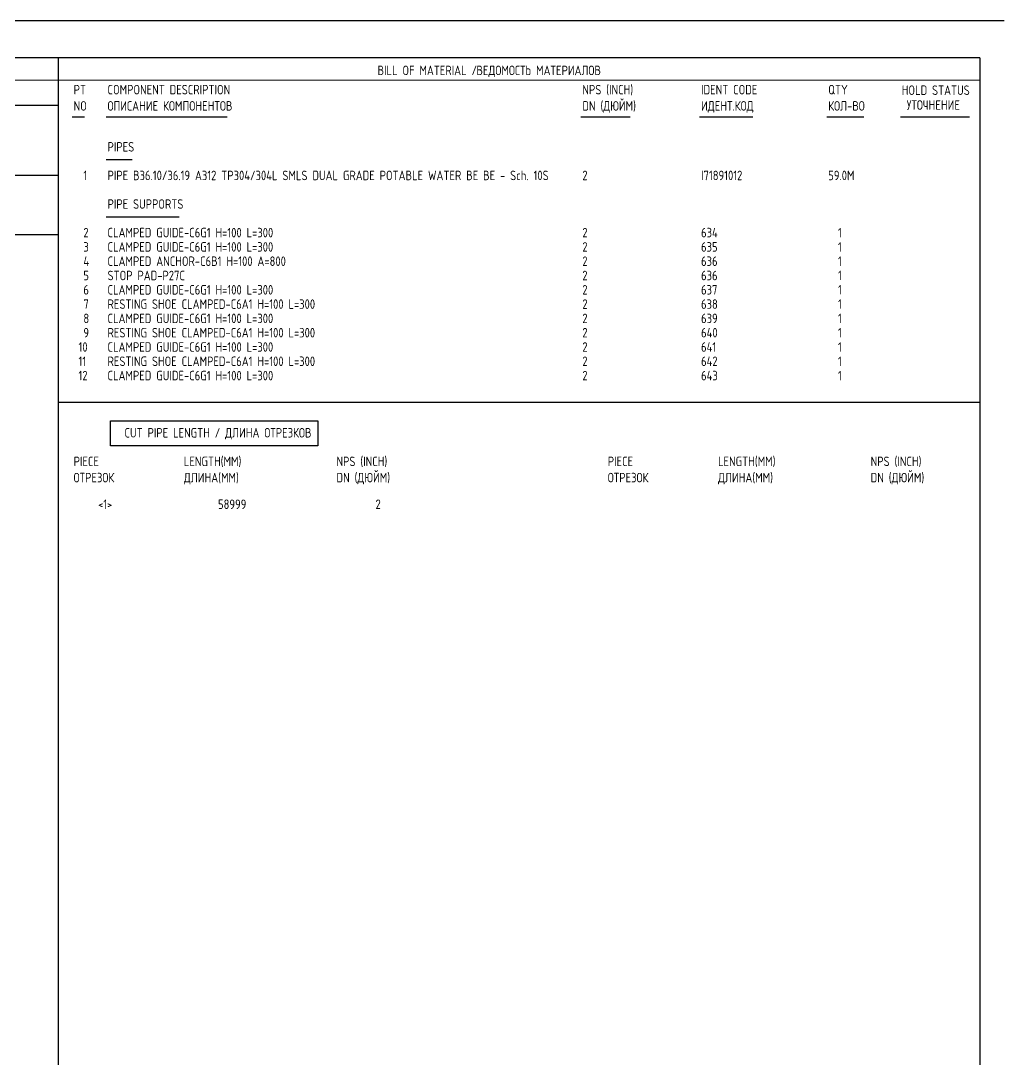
# Model space of a CAD drawing. Extents: x -1005 to 594, y -998 to 420.
# Drawn here: x 395.2 to 594, y 210 to 420 of the extents above; entities that cross this region are included whole.
import ezdxf

# ---------------------------------------------------------------- set-up
doc = ezdxf.new("R2010")
doc.units = 0
doc.styles.add('TTFN17', font='GOST type A')

msp = doc.modelspace()

# ---------------------------------------------------------------- linework, layer by layer
at = {"layer": 'GT_1', "flags": 128}
for points in [[(594, 420), (0, 420)], [(589.1, 412.5), (25.4, 412.5)], [(402.7, 412.5), (402.7, 7.5)], [(589.1, 412.5), (589.1, 7.5)], [(589.1, 408), (162.7, 407.9)], [(190.3, 402.9), (402.7, 402.9)], [(408.046, 400.531), (405.557, 400.531)], [(436.894, 400.531), (412.414, 400.531)], [(518.373, 400.531), (508.414, 400.531)], [(543.202, 400.531), (532.414, 400.531)], [(565.597, 400.531), (558.129, 400.531)], [(587, 400.5), (573, 400.5)], [(417.669, 391.854), (412.414, 391.854)], [(402.7, 388.7), (226.9, 388.7)], [(427.211, 380.289), (412.414, 380.289)], [(402.7, 376.7), (25.4, 376.7)], [(402.7, 342.863), (589, 342.863)], [(413.271, 339.078), (455.204, 339.078), (455.204, 334.031), (413.271, 334.031), (413.271, 339.078)]]:
    msp.add_lwpolyline(points, dxfattribs=at)

# ---------------------------------------------------------------- texts
at = {"layer": 'GT_1', "style": 'TTFN17'}
for s, p in [('BILL OF MATERIAL /', (467.289, 409)), ('ВЕДОМОСТЬ МАТЕРИАЛОВ', (487.289, 409)), ('PT', (405.846, 405.109)), ('COMPONENT DESCRIPTION', (412.703, 405.109)), ('NPS (INCH)', (508.703, 405.109)), ('IDENT CODE', (532.703, 405.109)), ('QTY', (558.417, 405.109)), ('HOLD STATUS', (573.289, 405)), ('NO', (405.846, 401.822)), ('ОПИСАНИЕ КОМПОНЕНТОВ', (412.703, 401.822)), ('DN (ДЮЙМ)', (508.703, 401.822)), ('ИДЕНТ.КОД', (532.703, 401.822)), ('КОЛ-ВО', (558.417, 401.822)), ('УТОЧНЕНИЕ', (574.289, 402)), ('PIPES', (412.703, 393.544)), ('  1', (405.846, 387.762)), ('PIPE B36.10/36.19 A312 TP304/304L SMLS DUAL GRADE POTABLE WATER BE BE - Sch. 10S', (412.703, 387.762)), ('2', (508.703, 387.762)), ('I71891012', (532.703, 387.762)), ('59.0M', (558.417, 387.762)), ('PIPE SUPPORTS', (412.703, 381.98)), ('  2', (405.846, 376.197)), ('CLAMPED GUIDE-C6G1 H=100 L=300', (412.703, 376.197)), ('2', (508.703, 376.197)), ('634', (532.703, 376.197)), ('  1', (558.417, 376.197)), ('  3', (405.846, 373.306)), ('CLAMPED GUIDE-C6G1 H=100 L=300', (412.703, 373.306)), ('2', (508.703, 373.306)), ('635', (532.703, 373.306)), ('  1', (558.417, 373.306)), ('  4', (405.846, 370.415)), ('CLAMPED ANCHOR-C6B1 H=100 A=800', (412.703, 370.415)), ('2', (508.703, 370.415)), ('636', (532.703, 370.415)), ('  1', (558.417, 370.415)), ('  5', (405.846, 367.524)), ('STOP PAD-P27C', (412.703, 367.524)), ('2', (508.703, 367.524)), ('636', (532.703, 367.524)), ('  1', (558.417, 367.524)), ('  6', (405.846, 364.633)), ('CLAMPED GUIDE-C6G1 H=100 L=300', (412.703, 364.633)), ('2', (508.703, 364.633)), ('637', (532.703, 364.633)), ('  1', (558.417, 364.633)), ('  7', (405.846, 361.741)), ('RESTING SHOE CLAMPED-C6A1 H=100 L=300', (412.703, 361.741)), ('2', (508.703, 361.741)), ('638', (532.703, 361.741)), ('  1', (558.417, 361.741)), ('  8', (405.846, 358.85)), ('CLAMPED GUIDE-C6G1 H=100 L=300', (412.703, 358.85)), ('2', (508.703, 358.85)), ('639', (532.703, 358.85)), ('  1', (558.417, 358.85)), ('  9', (405.846, 355.959)), ('RESTING SHOE CLAMPED-C6A1 H=100 L=300', (412.703, 355.959)), ('2', (508.703, 355.959)), ('640', (532.703, 355.959)), ('  1', (558.417, 355.959)), (' 10', (405.846, 353.068)), ('CLAMPED GUIDE-C6G1 H=100 L=300', (412.703, 353.068)), ('2', (508.703, 353.068)), ('641', (532.703, 353.068)), ('  1', (558.417, 353.068)), (' 11', (405.846, 350.177)), ('RESTING SHOE CLAMPED-C6A1 H=100 L=300', (412.703, 350.177)), ('2', (508.703, 350.177)), ('642', (532.703, 350.177)), ('  1', (558.417, 350.177)), (' 12', (405.846, 347.286)), ('CLAMPED GUIDE-C6G1 H=100 L=300', (412.703, 347.286)), ('2', (508.703, 347.286)), ('643', (532.703, 347.286)), ('  1', (558.417, 347.286)), ('CUT PIPE LENGTH / ДЛИНА ОТРЕЗКОВ', (416.132, 335.721)), ('PIECE', (405.846, 329.939)), ('LENGTH(MM)', (428.132, 329.939)), ('NPS (INCH)', (458.989, 329.939)), ('PIECE', (513.846, 329.939)), ('LENGTH(MM)', (536.132, 329.939)), ('NPS (INCH)', (566.989, 329.939)), ('ОТРЕЗОК', (405.846, 326.652)), ('ДЛИНА(MM)', (428.132, 326.652)), ('DN (ДЮЙМ)', (458.989, 326.652)), ('ОТРЕЗОК', (513.846, 326.652)), ('ДЛИНА(MM)', (536.132, 326.652)), ('DN (ДЮЙМ)', (566.989, 326.652)), ('     <1>', (405.846, 321.265)), ('       58999', (428.132, 321.265)), ('        2', (458.989, 321.265))]:
    msp.add_text(s, height=1.925, dxfattribs=at).set_placement(p)

doc.saveas('drawing.dxf')
